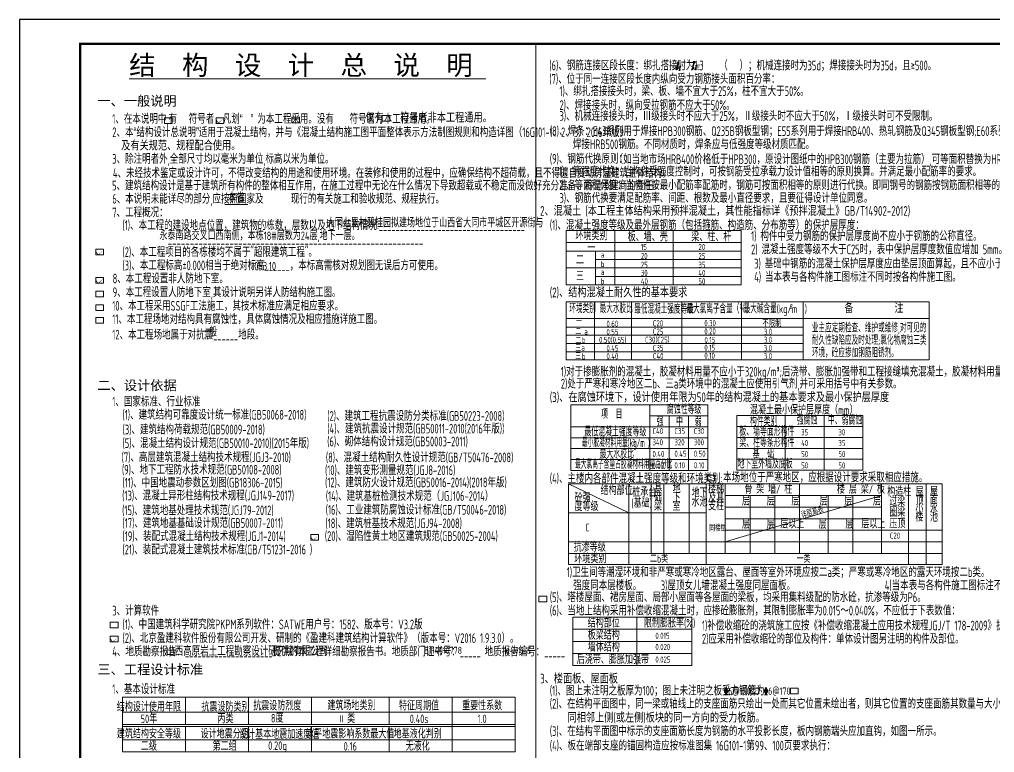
# Model space of a CAD drawing. Extents: x 5874492 to 7194610, y -939842 to -279257.
# Drawn here: x 5925904 to 5966118, y -570574 to -540340 of the extents above; entities that cross this region are included whole.
import ezdxf
from ezdxf.enums import TextEntityAlignment as Align

# ---------------------------------------------------------------- set-up
doc = ezdxf.new("R2010")
doc.units = 0
doc.header["$LTSCALE"] = 1000
doc.layers.add('S-通用-TAB', color=7, linetype='Continuous', lineweight=20)
doc.layers.add('S-通用-TEXT', color=7, linetype='Continuous', lineweight=20)
doc.layers.add('Y-云图图框', color=7, linetype='Continuous')
doc.styles.add('-黑体', font='', dxfattribs={"width": 0.8})
doc.styles.add('_YT_Name', font='', dxfattribs={"width": 0.8})
doc.styles.add('_YT_Sign_Text', font='ros.shx', dxfattribs={"width": 0.8, "bigfont": 'hztxt.shx'})
doc.styles.add('FS1', font='tssdeng2.shx', dxfattribs={"width": 0.8, "bigfont": 'tssdchn.shx'})
doc.styles.get("Standard").update_dxf_attribs({"font": 'gbenor.shx', "bigfont": 'gbcbig.shx'})
doc.styles.add('TSSD_NORM', font='tssdeng.shx', dxfattribs={"width": 0.7, "bigfont": 'tssdchn.shx'})
doc.styles.add('TSSD_Rein', font='tssdeng.shx', dxfattribs={"width": 0.7, "bigfont": 'hztxt.shx'})
doc.styles.get('-黑体').set_extended_font_data('SimHei')
doc.styles.get('_YT_Name').set_extended_font_data('SimHei')

# ---------------------------------------------------------------- blocks, each defined once
blk = doc.blocks.new('ECMCTK_A1_横_单行图名--0')
at = {"color": 4}
blk.add_lwpolyline([(0, 0), (841, 0), (841, 594), (0, 594)], close=True, dxfattribs=at)
at = {"const_width": 1}
blk.add_lwpolyline([(25, 10), (831, 10), (831, 584), (25, 584)], close=True, dxfattribs=at)
at = {"color": 80, "flags": 3}
for tag, height, p in [('YTHQINS', 3, (34.31, 585.5)), ('ECMCKEY', 3, (292.07, 288.23)), ('YTTQINS', 5.62, (848.03, 12.81)), ('YTFRAME', 3, (652.76, 5.84)), ('YTBARCODE_T1', 3, (749.78, 5.95))]:
    blk.add_attdef(tag, text='', height=height, dxfattribs=at).set_placement(p, align=Align.MIDDLE_CENTER)
for tag, height, style, width, p in [('审查批准号', 4, '_YT_Sign_Text', 0.8, (761.06, 43.81)), ('工程号', 4, '_YT_Sign_Text', 0.5, (804.08, 44.12)), ('设计单位', 6, '_YT_Name', 0.8, (623.75, 38.6)), ('证书编号', 4, '_YT_Sign_Text', 0.8, (708.87, 43.81)), ('建设单位', 4, '_YT_Sign_Text', 0.8, (734.96, 36.11)), ('阶段', 4, '_YT_Sign_Text', 0.8, (804.08, 35.81)), ('项目号', 4, '_YT_Sign_Text', 0.5, (822.08, 33.72)), ('项目名称', 4, '_YT_Sign_Text', 0.8, (734.96, 28.11)), ('专业', 4, '_YT_Sign_Text', 0.8, (804.08, 27.31)), ('图纸名称', 4.5, '_YT_Name', 0.8, (735.39, 15.06)), ('图纸编号', 4, '_YT_Sign_Text', 0.5, (803.93, 19.36)), ('出图比例', 4.2, '_YT_Sign_Text', 0.8, (681.82, 11.78)), ('日期', 4, '_YT_Sign_Text', 0.5, (803.88, 12.13)), ('版本号', 4, '_YT_Sign_Text', 0.8, (822.08, 13))]:
    blk.add_attdef(tag, text='', height=height, dxfattribs=dict(style=style, width=width)).set_placement(p, align=Align.CENTER)
at = {"style": '_YT_Sign_Text', "width": 0.8, "flags": 3}
for tag, p, height in [('[审定人]', (590.95, 27.81), 4.1), ('{审定人}', (605.87, 26.45), 6.24), ('[校对人]', (642.23, 27.82), 4.1), ('{校对人}', (658.35, 26.53), 6.24), ('[审核人]', (591.01, 19.76), 4.1), ('{审核人}', (606.98, 18.44), 6.24), ('[设计人]', (642.47, 20.21), 4.1), ('{设计人}', (658.48, 18.54), 6.24), ('[项目负责人]', (590.78, 12.01), 4.1), ('{项目负责人}', (608.28, 10.72), 6.24), ('[专业负责人]', (642.74, 11.77), 4.1), ('{专业负责人}', (658.58, 10.36), 6.24)]:
    blk.add_attdef(tag, p, '', height=height, dxfattribs=at)
at = {"color": 80, "flags": 3}
for tag, p in [('YTBZSIT', (25, 10)), ('EXT_TK_LEFT', (25, 10)), ('YTQRCODE', (551.04, 11.91))]:
    blk.add_attdef(tag, p, '', height=3, dxfattribs=at)
blk = doc.blocks.new('对号')
at = {"color": 1}
blk.add_lwpolyline([(13, 149, 31.2, 25.2, 0), (98, 20, 25.2, 0, 0), (346, 251, 0, 0, 0)], format="xyseb", dxfattribs=at)
blk = doc.blocks.new('L')
blk.add_hatch(color=256).paths.add_polyline_path([(729, 1457), (517, 1424), (520, 1401), (546, 1406), (559, 1406), (573, 1406), (589, 1401), (606, 1393), (610, 1377), (608, 1358), (402, 654), (396, 630), (402, 603), (409, 589), (425, 574), (450, 570), (481, 576), (511, 593), (538, 613), (563, 638), (581, 656), (600, 683), (620, 708), (604, 732), (591, 716), (579, 697), (563, 675), (542, 652), (524, 640), (509, 640), (499, 652), (499, 671), (503, 689)])
blk.add_lwpolyline([(517, 1424), (729, 1457), (503, 689), (499, 671), (499, 652), (509, 640), (524, 640), (542, 652), (563, 675), (579, 697), (591, 716), (604, 732), (620, 708), (600, 683), (581, 656), (563, 638), (538, 613), (511, 593), (481, 576), (450, 570), (425, 574), (409, 589), (402, 603), (396, 630), (402, 654), (608, 1358), (610, 1377), (606, 1393), (589, 1401), (573, 1406), (559, 1406), (546, 1406), (520, 1401), (517, 1424)])
blk = doc.blocks.new('Ll')
for p, xscale, yscale, zscale in [((-127, -153), 0.3200000000000001, 0.3200000000000001, 0.3200000000000001), ((29, -109), 0.192, 0.192, 0.192)]:
    blk.add_blockref('L', p, dxfattribs=dict(xscale=xscale, yscale=yscale, zscale=zscale))
blk = doc.blocks.new('LLE')
blk.add_blockref('Ll', (0, 29))
at = {"style": 'FS1', "width": 0.9}
blk.add_text('E', height=180, dxfattribs=at).set_placement((237, 36), align=Align.CENTER)

msp = doc.modelspace()

# ---------------------------------------------------------------- linework, layer by layer
at = {"layer": 'S-通用-TAB'}
for p, q in [((5947196.6, -541339.5), (5947196.6, -598539.5)), ((5947196.6, -541339.5), (5947196.6, -598457.5)), ((5948456.8, -549039.5), (5955669.1, -549039.5)), ((5955669.1, -549039.5), (5948456.8, -549039.5)), ((5948456.8, -549039.5), (5948456.8, -551289.5)), ((5950456.8, -551289.5), (5950456.8, -549039.5)), ((5952868.9, -551289.5), (5952868.9, -549039.5)), ((5955669.1, -551289.5), (5955669.1, -549039.5)), ((5948456.8, -549539.5), (5955669.1, -549539.5)), ((5948456.8, -549889.5), (5955669.1, -549889.5)), ((5949656.8, -551289.5), (5949656.8, -549889.5)), ((5949656.8, -550239.5), (5955669.1, -550239.5)), ((5948456.8, -550589.5), (5955669.1, -550589.5)), ((5948456.8, -551289.5), (5955669.1, -551289.5)), ((5949656.8, -550939.5), (5955669.1, -550939.5)), ((5948456.8, -551987.2), (5948456.8, -554380.9)), ((5948456.8, -551987.2), (5963425.2, -551987.2)), ((5949626.8, -551987.2), (5949626.8, -554380.9)), ((5951146.1, -551987.2), (5951146.1, -554380.9)), ((5953222.8, -551987.2), (5953222.8, -554380.9)), ((5955688.5, -551987.2), (5955688.5, -554380.9)), ((5958220.1, -551987.2), (5958220.1, -554380.9)), ((5963425.2, -551987.2), (5963425.2, -554380.9)), ((5948456.8, -552667.9), (5963425.2, -552667.9)), ((5948456.8, -553028.9), (5958220.1, -553028.9)), ((5948456.8, -553366.9), (5958220.1, -553366.9)), ((5948456.8, -553704.9), (5958220.1, -553704.9)), ((5948456.8, -553704.9), (5958220.1, -553704.9)), ((5948456.8, -554042.9), (5958220.1, -554042.9)), ((5948456.8, -554380.9), (5963425.2, -554380.9)), ((5948649.6, -556239.5), (5954298.2, -556239.5)), ((5948649.6, -558939.5), (5948649.6, -556239.5)), ((5951898.2, -556239.5), (5951898.2, -558939.5)), ((5954298.2, -556239.5), (5954298.2, -558939.5)), ((5951898.2, -556689.5), (5954298.2, -556689.5)), ((5952698.2, -556689.5), (5952698.2, -558939.5)), ((5953498.2, -556689.5), (5953498.2, -558939.5)), ((5955489.8, -556678.8), (5955489.8, -558928.8)), ((5955489.8, -556678.8), (5960689.8, -556678.8)), ((5957489.8, -556678.8), (5957489.8, -558928.8)), ((5959089.8, -556678.8), (5959089.8, -558928.8)), ((5960689.8, -556678.8), (5960689.8, -558928.8)), ((5948649.6, -557139.5), (5954298.2, -557139.5)), ((5955489.8, -557128.8), (5960689.8, -557128.8)), ((5948649.6, -557589.5), (5954298.2, -557589.5)), ((5948649.6, -558039.5), (5954298.2, -558039.5)), ((5948550.6, -559489.5), (5948550.6, -562817.5)), ((5948550.6, -559489.5), (5951036.9, -560689.5)), ((5948550.6, -559489.5), (5963959, -559489.5)), ((5951036.9, -559489.5), (5951036.9, -562817.5)), ((5951957.5, -559489.5), (5951957.5, -562369.5)), ((5952476.9, -559489.5), (5952476.9, -562369.5)), ((5953524.6, -559489.5), (5953524.6, -562369.5)), ((5954231.3, -559489.5), (5954231.3, -562817.5)), ((5955015.4, -559489.5), (5955015.4, -562369.5)), ((5958076.3, -559489.5), (5958076.3, -562369.5)), ((5961458.8, -559489.5), (5961458.8, -562369.5)), ((5962572.2, -559489.5), (5962572.2, -562817.5)), ((5963298.8, -559489.5), (5963298.8, -562817.5)), ((5963959, -559489.5), (5963959, -562817.5)), ((5955015.4, -559969.5), (5961458.8, -559969.5)), ((5956036.3, -559969.5), (5956036.3, -562369.5)), ((5957056.3, -559969.5), (5957056.3, -562369.5)), ((5959257.5, -559969.5), (5959257.5, -562369.5)), ((5959258, -559969.5), (5959258, -562369.5)), ((5960277.5, -559969.5), (5960277.5, -562369.5)), ((5955015.4, -560449.5), (5961458.8, -560449.5)), ((5948550.6, -560689.5), (5954231.3, -560689.5)), ((5955015.4, -560929.5), (5961458.8, -560929.5)), ((5955015.4, -561409.5), (5961458.8, -561409.5)), ((5961458.8, -561407.3), (5963959, -561407.3)), ((5948550.6, -561889.5), (5963959, -561889.5)), ((5948550.6, -562369.5), (5963959, -562369.5)), ((5948550.6, -562817.5), (5963959, -562817.5)), ((5948721.7, -564989.5), (5953629.8, -564989.5)), ((5948721.7, -566989.5), (5948721.7, -564989.5)), ((5951361.1, -564989.5), (5951361.1, -566989.5)), ((5953629.8, -566989.5), (5953629.8, -564989.5)), ((5948721.7, -565489.5), (5953629.8, -565489.5)), ((5948721.7, -565989.5), (5953629.8, -565989.5)), ((5948721.7, -566489.5), (5953629.8, -566489.5)), ((5948721.7, -566989.5), (5953629.8, -566989.5)), ((5930149.9, -568289.5), (5946349.9, -568289.5)), ((5930149.9, -570553.5), (5930149.9, -568289.5)), ((5932749.9, -569421.5), (5932749.9, -568289.5)), ((5935349.9, -569421.5), (5935349.9, -568289.5)), ((5937949.9, -569421.5), (5937949.9, -568289.5)), ((5941149.9, -569421.5), (5941149.9, -568289.5)), ((5943749.9, -570553.5), (5943749.9, -568289.5)), ((5946349.9, -570553.5), (5946349.9, -568289.5)), ((5930149.9, -568909.3), (5946349.9, -568909.3)), ((5930149.9, -569421.5), (5946349.9, -569421.5)), ((5930149.9, -569504), (5946349.9, -569504)), ((5932749.9, -570553.5), (5932749.9, -569504)), ((5935349.9, -570553.5), (5935349.9, -569504)), ((5937949.9, -570553.5), (5937949.9, -569504)), ((5941149.9, -570553.5), (5941149.9, -569504)), ((5930149.9, -570053.4), (5946349.9, -570053.4)), ((5946349.9, -570553.5), (5930149.9, -570553.5))]:
    msp.add_line(p, q, dxfattribs=at)
at = {"layer": 'S-通用-TEXT', "color": 7}
msp.add_line((5955489.8, -557578.8), (5960689.8, -557578.8), dxfattribs=at)
at = {"layer": 'S-通用-TEXT'}
for p, q in [((5955489.8, -558028.8), (5960689.8, -558028.8)), ((5948649.6, -558489.5), (5954298.2, -558489.5)), ((5955489.8, -558478.8), (5960689.8, -558478.8)), ((5948649.6, -558939.5), (5954298.2, -558939.5)), ((5955489.8, -558928.8), (5960689.8, -558928.8))]:
    msp.add_line(p, q, dxfattribs=at)
at = {"layer": 'S-通用-TEXT', "color": 1}
for points in [[(5931878.4, -544398.3), (5932203.3, -544398.3), (5932203.3, -544631.9), (5931878.4, -544631.9)], [(5934010, -544398.3), (5934334.9, -544398.3), (5934334.9, -544631.9), (5934010, -544631.9)], [(5937134.3, -544372.1), (5937459.2, -544372.1), (5937459.2, -544605.8), (5937134.3, -544605.8)], [(5940849.5, -544301.8), (5941174.4, -544301.8), (5941174.4, -544535.4), (5940849.5, -544535.4)], [(5929048.8, -549810.6), (5929373.7, -549810.6), (5929373.7, -550044.3), (5929048.8, -550044.3)], [(5929048.8, -550985.7), (5929373.7, -550985.7), (5929373.7, -551219.3), (5929048.8, -551219.3)], [(5929048.8, -551550.8), (5929373.7, -551550.8), (5929373.7, -551784.5), (5929048.8, -551784.5)], [(5929048.8, -552111), (5929373.7, -552111), (5929373.7, -552344.7), (5929048.8, -552344.7)], [(5929048.8, -552626.7), (5929373.7, -552626.7), (5929373.7, -552860.4), (5929048.8, -552860.4)], [(5954262.6, -559129.4), (5954587.5, -559129.4), (5954587.5, -559363.1), (5954262.6, -559363.1)], [(5937913.8, -561583.7), (5938238.7, -561583.7), (5938238.7, -561817.4), (5937913.8, -561817.4)], [(5947328.3, -564126.3), (5947653.2, -564126.3), (5947653.2, -564359.9), (5947328.3, -564359.9)], [(5929649.1, -565193.6), (5929974, -565193.6), (5929974, -565427.3), (5929649.1, -565427.3)], [(5929649.1, -565780.4), (5929974, -565780.4), (5929974, -566014.1), (5929649.1, -566014.1)], [(5956072.5, -567919.9), (5956397.4, -567919.9), (5956397.4, -568153.6), (5956072.5, -568153.6)], [(5957699.8, -567919.9), (5958024.7, -567919.9), (5958024.7, -568153.6), (5957699.8, -568153.6)]]:
    msp.add_lwpolyline(points, close=True, dxfattribs=at)
at = {"layer": 'S-通用-TEXT'}
msp.add_lwpolyline([(5934373.6, -547965.4), (5935317.1, -547965.4)], dxfattribs=at)
at = {"layer": 'S-通用-TEXT', "color": 4}
msp.add_lwpolyline([(5955015.4, -561889.5), (5961458.8, -559969.5)], dxfattribs=at)

# ---------------------------------------------------------------- block references
at = {"layer": 'S-通用-TEXT', "xscale": 1.1339999998454, "yscale": 1.1339999998454, "zscale": 1.1339999998454}
msp.add_blockref('Ll', (5952987.2, -542442.3), dxfattribs=at)
at = {"layer": 'S-通用-TEXT', "color": 7, "xscale": 1.1339999998454, "yscale": 1.1339999998454, "zscale": 1.1339999998454}
msp.add_blockref('LLE', (5953642.5, -542450.8), dxfattribs=at)
at = {"layer": 'S-通用-TEXT'}
for p in [(5934010, -544631.9), (5929048.8, -550075.6), (5929048.8, -551250.6), (5937913.8, -561848.6), (5929649.1, -566045.4), (5956083.3, -568153.6)]:
    msp.add_blockref('对号', p, dxfattribs=at)
at = {"layer": 'Y-云图图框', "xscale": 100, "yscale": 100, "zscale": 100}
msp.add_blockref('ECMCTK_A1_横_单行图名--0', (5925904, -599739.5), dxfattribs=at)

# ---------------------------------------------------------------- texts
at = {"layer": 'S-通用-TEXT', "ltscale": 99, "style": '-黑体'}
msp.add_text('%%u结  构  设  计  总  说  明 ', height=800, rotation=0, dxfattribs=at).set_placement((5937783.9, -542212.1), align=Align.MIDDLE)
at = {"layer": 'S-通用-TEXT', "ltscale": 99, "style": 'TSSD_Rein'}
for s, width, p in [('(6)、钢筋连接区段长度：绑扎搭接时为1.3   \x8e （\x8f   ）；机械连接时为35d；焊接接头时为35d，且≥500。', 0.65, (5947755.9, -542435.1)), ('(7)、位于同一连接区段长度内纵向受力钢筋接头面积百分率： ', 0.65, (5947755.9, -542991.2)), ('1)、绑扎搭接接头时，梁、板、墙不宜大于25%%%，柱不宜大于50%%%。', 0.65, (5948177.1, -543493.8)), ('2)、焊接接头时，纵向受拉钢筋不应大于50%%%。', 0.65, (5948177.1, -544069.7)), ('1、在本说明中,有   符号者，凡划“  ” 为本工程采用。没有    符号者为本工程通用。', 0.65, (5929731.4, -544639.5)), ('2、本“结构设计总说明”适用于混凝土结构，并与《混凝土结构施工图平面整体表示方法制图规则和构造详图（16G101-1、2、3）2016年版》    ', 0.65, (5929731.4, -545191)), ('及有关规范、规程配合使用。', 0.7, (5930100, -545739.5)), ('(9)、钢筋代换原则：', 0.65, (5947777.1, -546285.6)), ('1)、等强度代换：当构件受强度控制时，可按钢筋受拉承载力设计值相等的原则换算。并满足最小配筋率的要求。', 0.65, (5948149.6, -546810.3)), ('2)、等面积代换：当构件按最小配筋率配筋时，钢筋可按面积相等的原则进行代换。即同钢号的钢筋按钢筋面积相等的原则代换。', 0.65, (5948181, -547373.8)), ('3)、钢筋代换要满足配筋率、间距、根数及最小直径要求，且要征得设计单位同意。 ', 0.65, (5948177.1, -547902.1)), ('(1)、混凝土强度等级及最外层钢筋（包括箍筋、构造筋、分布筋等）的保护层厚度： ', 0.65, (5947777.1, -549015.6)), ('1) 构件中受力钢筋的保护层厚度尚不应小于钢筋的公称直径。', 0.65, (5956080.4, -549471.4)), ('(2)、本工程项目的各栋楼均不属于"超限建筑工程"。', 0.65, (5930149.9, -550131.8)), ('      __________________________________________________________', 0.7, (5930995.7, -549589.5)), ('2) 混凝土强度等级不大于C25时，表中保护层厚度数值应增加 5mm。', 0.65, (5956080.4, -550021.4)), ('    3) 基础中钢筋的混凝土保护层厚度应由垫层顶面算起，且不应小于40mm。', 0.65, (5955564.7, -550608.4)), ('    4) 当本表与各构件施工图标注不同时按各构件施工图。', 0.65, (5955564.7, -551158.4)), ('2)处于严寒和寒冷地区二b、三a类环境中的混凝土应使用引气剂,并可采用括号中有关参数。', 0.65, (5948230.5, -555560.3)), ('1、国家标准、行业标准', 0.65, (5929731.4, -556302.5)), ('(2)、建筑工程抗震设防分类标准(GB50223-2008)', 0.65, (5938598.3, -556892.7)), ('(3)、建筑结构荷载规范(GB50009-2018)', 0.65, (5930154.9, -557452.3)), ('(4)、建筑抗震设计规范(GB50011-2010(2016年版))', 0.65, (5938599.3, -557415.5)), ('(5)、混凝土结构设计规范(GB50010-2010)(2015年版) ', 0.65, (5930149.9, -558013.8)), ('(6)、砌体结构设计规范(GB50003-2011) ', 0.65, (5938595.3, -557947.1)), ('(7)、高层建筑混凝土结构技术规程(JGJ3-2010)', 0.65, (5930114.5, -558594.2)), ('(8)、混凝土结构耐久性设计规范(GB/T50476-2008) ', 0.65, (5938540.8, -558601.9)), ('(9)、地下工程防水技术规范(GB50108-2008)', 0.65, (5930128.4, -559110.2)), ('(10)、建筑变形测量规范(JGJ8-2016)   ', 0.65, (5938504.7, -559131.4)), ('(12)、建筑防火设计规范(GB50016-2014)(2018年版)', 0.65, (5938507.4, -559632.2)), ('(13)、混凝土异形柱结构技术规程(JGJ149-2017) ', 0.65, (5930139.7, -560175.2)), ('(14)、建筑基桩检测技术规范（JGJ106-2014）', 0.65, (5938538.2, -560193.1)), ('(15)、建筑地基处理技术规范(JGJ79-2012) ', 0.65, (5930137.4, -560784.1)), ('(17)、建筑地基基础设计规范(GB50007-2011) ', 0.65, (5930149.9, -561308.5)), ('(18)、建筑桩基技术规范(JGJ94-2008)', 0.65, (5938520.2, -561320.2)), ('(19)、装配式混凝土结构技术规程(JGJ1-2014)', 0.65, (5930149.9, -561852.9)), ('(20)、湿陷性黄土地区建筑规范(GB50025-2004)   ', 0.65, (5938497.5, -561846.8)), ('(21)、装配式混凝土建筑技术标准(GB/T51231-2016 )', 0.65, (5930149.9, -562402.9)), ('强度同本层楼板。     3)屋顶女儿墙混凝土强度同屋面板。                       4)当本表与各构件施工图标注不同时按各构件施工图。', 0.65, (5948741.9, -563879.3)), ('(5)、塔楼屋面、裙房屋面、局部小屋面等各屋面的梁板，均采用集料级配的防水砼，抗渗等级为P6。', 0.65, (5947777.1, -564370.1)), ('3、计算软件', 0.65, (5929731.4, -564923.9)), ('(1)、中国建筑科学研究院PKPM系列软件：SATWE用户号：1582、版本号：V3.2版', 0.65, (5930149.9, -565490.2)), ('1)补偿收缩砼的浇筑施工应按《补偿收缩混凝土应用技术规程JGJ/T 178-2009》执行。', 0.65, (5954051.9, -565536.6)), ('(2)、北京盈建科软件股份有限公司开发、研制的《盈建科建筑结构计算软件》（版本号：V2016 1.9.3.0）。', 0.65, (5930154.1, -566053.5)), ('2)应采用补偿收缩砼的部位及构件：单体设计图另注明的构件及部位。', 0.65, (5954051.9, -566086.6)), ('4、地质勘察报告：_____________________提供的本工程详细勘察报告书。地质部门证书号：_____ 地质报告编号：_____', 0.65, (5929731.4, -566608.4)), ('1、基本设计标准', 0.65, (5929731.4, -568163.1)), ('(1)、图上未注明之板厚为100；图上未注明之板受力钢筋为', 0.65, (5947777.1, -568223)), ('      同相邻上侧(或左侧)板块的同一方向的受力板筋。', 0.7, (5947488.7, -569338.4)), ('(3)、在结构平面图中标示的支座面筋长度为钢筋的水平投影长度，板内钢筋端头应加直钩，如图一所示。', 0.65, (5947777.1, -569893.6)), ('(4)、板在端部支座的锚固构造应按标准图集 16G101-1第99、100页要求执行：', 0.65, (5947777.1, -570489.5))]:
    msp.add_text(s, height=400, rotation=0, dxfattribs=dict(at, width=width)).set_placement(p)
at = {"layer": 'S-通用-TEXT', "ltscale": 99, "style": '-黑体'}
for s, p in [('一、一般说明', (5929116, -543897.8)), ('二、设计依据', (5929116, -555628.6)), ('三、工程设计标准', (5929116, -567347.2))]:
    msp.add_text(s, height=400, rotation=0, dxfattribs=at).set_placement(p)
at = {"layer": 'S-通用-TEXT', "ltscale": 99, "style": 'TSSD_Rein', "width": 0.65}
msp.add_text('3)、机械连接接头时，Ⅲ级接头时不应大于25%%%，Ⅱ级接头时不应大于50%%%，Ⅰ级接头时可不受限制。', height=400, rotation=0, dxfattribs=at).set_placement((5948177.1, -544639.5), align=Align.BOTTOM_LEFT)
at = {"layer": 'S-通用-TEXT', "style": 'TSSD_Rein'}
for s, height, width, p in [('仅有    符号者非本工程通用。', 400, 0.7, (5940168.1, -544587.7)), ('3、除注明者外,全部尺寸均以毫米为单位,标高以米为单位。', 400, 0.65, (5929731.4, -546289.5)), ('4、未经技术鉴定或设计许可，不得改变结构的用途和使用环境。在装修和使用的过程中，应确保结构不超荷载，且不得擅自变动房屋建筑主体结构。', 400, 0.65, (5929756.4, -546870.9)), ('5、建筑结构设计是基于建筑所有构件的整体相互作用，在施工过程中无论在什么情况下导致超载或不稳定而没做好充分准备，将是承建商的责任。 ', 400, 0.65, (5929722.7, -547389.5)), ('6、本说明未能详尽的部分,应按照国家及       现行的有关施工和验收规范、规程执行。', 400, 0.65, (5929731.4, -547934.8)), ('7、工程概况：', 400, 0.65, (5929731.4, -548498.1)), ('2、混凝土 (本工程主体结构采用预拌混凝土，其性能指标详《预拌混凝土》GB/T14902-2012)', 400, 0.7, (5947377.1, -548435.1)), ('(1)、本工程的建设地点位置，建筑物的栋数，层数以及地下结构情况:___________________________________', 400, 0.65, (5930149.9, -549026)), ('环境类别', 350, 0.7, (5948832.6, -549438.4)), ('板、墙、壳', 350, 0.7, (5950991.7, -549488.1)), ('梁、柱、杆', 350, 0.7, (5953611.9, -549488.1)), ('一', 350, 0.7, (5949326, -549942.2)), ('二', 350, 0.7, (5948856.8, -550437.6)), ('(3)、本工程标高%%P0.000相当于绝对标高______，本标高需核对规划图无误后方可使用。', 400, 0.65, (5930149.9, -550681.8)), ('8、本工程设置非人防地下室。', 400, 0.65, (5929746.1, -551225)), ('三', 350, 0.7, (5948856.8, -551105.4)), ('9、本工程设置人防地下室,其设计说明另详人防结构施工图。', 400, 0.65, (5929746.1, -551789.9)), ('(2)、结构混凝土耐久性的基本要求', 400, 0.7, (5947777.1, -551796.8)), ('结构部位', 350, 0.7, (5949870.2, -559948.6)), ('桩承台', 350, 0.7, (5951174.3, -560024.5)), ('基', 350, 0.7, (5952079.8, -559871)), ('地', 350, 0.7, (5952846.7, -559871)), ('地下', 350, 0.7, (5953621.3, -560047.5)), ('楼梯', 350, 0.7, (5954304.1, -559885.7)), ('骨 架 墙/ 柱', 350, 0.7, (5955799, -559895)), ('楼 层 梁/ 板', 350, 0.7, (5959621.1, -559895)), ('构造柱', 350, 0.7, (5961693.5, -560004.7)), ('屋', 350, 0.7, (5962865.2, -560018.4)), ('屋', 350, 0.7, (5963454.9, -560000.7)), ('砼强', 350, 0.7, (5948803.5, -560264.3)), ('(基础)', 350, 0.7, (5951141.3, -560476.1)), ('础', 350, 0.7, (5952070.9, -560227.7)), ('下', 350, 0.7, (5952837.8, -560245.2)), ('水池', 350, 0.7, (5953622.6, -560424.8)), ('及其', 350, 0.7, (5954304.1, -560244.2)), ('层', 350, 0.7, (5955702.5, -560380.6)), ('层', 350, 0.7, (5956722.5, -560380.6)), ('层', 350, 0.7, (5957742.5, -560380.6)), ('层', 350, 0.7, (5958905.5, -560380.6)), ('层', 350, 0.7, (5959925.5, -560380.6)), ('层', 350, 0.7, (5961106.7, -560380.6)), ('过梁', 350, 0.7, (5961778.6, -560402.9)), ('顶', 350, 0.7, (5962865.2, -560368.4)), ('面', 350, 0.7, (5963454.9, -560350.7)), ('度等级', 350, 0.7, (5948795.5, -560612.9)), ('梁  ', 350, 0.7, (5952070.9, -560595.7)), ('室', 350, 0.7, (5952837.8, -560595.7)), ('支柱', 350, 0.7, (5954304.1, -560585.9)), ('圈梁', 350, 0.7, (5961778.6, -560842.2)), ('小', 350, 0.7, (5962855.8, -560700.7)), ('水', 350, 0.7, (5963454.9, -560709.5)), ('层', 350, 0.7, (5955702.5, -561340.6)), ('层', 350, 0.7, (5956722.5, -561340.6)), ('层以上', 350, 0.7, (5957286.6, -561324.8)), ('层', 350, 0.7, (5958861, -561342.6)), ('层', 350, 0.7, (5959963.1, -561340.6)), ('层以上', 350, 0.7, (5960627.7, -561324.8)), ('压顶', 350, 0.7, (5961778.6, -561316.9)), ('楼', 350, 0.7, (5962855.8, -561041.8)), ('池', 350, 0.7, (5963454.9, -561050.7)), ('C', 320, 0.7, (5949240.6, -561452.2)), ('抗渗等级', 350, 0.7, (5948762.7, -562287.4)), ('环境类别', 350, 0.7, (5948788.4, -562762.7)), ('结构部位', 350, 0.7, (5949340.9, -565418.7)), ('限制膨胀率(%%%)', 350, 0.7, (5951657.6, -565418.7)), ('板梁结构', 350, 0.7, (5949340.9, -565918.3)), ('0.015', 250, 0.7, (5952131, -565883.8)), ('墙体结构', 350, 0.7, (5949340.9, -566405.8)), ('0.020', 250, 0.7, (5952131, -566345.6)), ('后浇带、膨胀加强带', 350, 0.7, (5948889.6, -566917.6)), ('0.025', 250, 0.7, (5952131, -566864.4)), ('3、楼面板、屋面板 ', 400, 0.7, (5947377.2, -567727.3)), ('(2)、在结构平面图中，同一梁或轴线上的支座面筋只绘出一处而其它位置未绘出者，则其它位置的支座面筋其数量与大小按绘出处钢筋放置；或者', 400, 0.65, (5947777.1, -568761.4))]:
    msp.add_text(s, height=height, rotation=0, dxfattribs=dict(at, width=width)).set_placement(p)
at = {"layer": 'S-通用-TEXT', "color": 6, "ltscale": 99, "style": 'TSSD_Rein', "width": 0.65}
for s, p in [('(8)、焊条：E43系列用于焊接HPB300钢筋、Q235B钢板型钢；E55系列用于焊接HRB400、热轧钢筋及Q345钢板型钢;E60系列用于', (5947777.1, -545142.8)), ('焊接HRB500钢筋。不同材质时，焊条应与低强度等级材质匹配。', (5948728.8, -545686.7)), ('(1)、建筑结构可靠度设计统一标准(GB50068-2018)', (5930149.9, -556843.3)), ('(16)、工业建筑防腐蚀设计标准(GB/T50046-2018)', (5938533.4, -560763.6)), ('1)卫生间等潮湿环境和非严寒或寒冷地区露台、屋面等室外环境应按二a类；严寒或寒冷地区的露天环境按二b类。   2)楼梯混凝土(含楼梯短柱)', (5948475.8, -563335.4)), ('(6)、当地上结构采用补偿收缩混凝土时，应掺砼膨胀剂，其限制膨胀率为0.015～0.040%%%，不应低于下表数值：', (5947777.1, -564920.1))]:
    msp.add_text(s, height=400, rotation=0, dxfattribs=at).set_placement(p)
at = {"layer": 'S-通用-TEXT', "color": 2, "ltscale": 99, "style": 'TSSD_Rein', "width": 0.65}
for s, p in [('（如当地市场HRB400价格低于HPB300，原设计图纸中的HPB300钢筋（主要为拉筋）,可等面积替换为HRB400。）', (5950449.1, -546303.2)), ('1)对于掺膨胀剂的混凝土，胶凝材料用量不应小于320kg/m\x8c3\x8d;后浇带、膨胀加强带和工程接缝填充混凝土，胶凝材料用量不应小于350kg/m\x8c3\x8d。', (5948230.5, -555066)), ('(11)、中国地震动参数区划图(GB18306-2015)', (5930149.9, -559644.7))]:
    msp.add_text(s, height=400, rotation=0, dxfattribs=at).set_placement(p)
at = {"layer": 'S-通用-TEXT', "color": 4, "ltscale": 99, "style": 'TSSD_Rein', "width": 0.65}
for s, p in [('本省', (5934487.8, -547891.9)), ('(4)、主楼内各部件混凝土强度等级和环境类别:', (5947777.1, -559466)), ('山西高原岩土工程勘察设计研究院有限公司', (5931951.1, -566589.9))]:
    msp.add_text(s, height=400, rotation=0, dxfattribs=at).set_placement(p)
at = {"layer": 'S-通用-TEXT', "color": 4, "ltscale": 800, "style": 'TSSD_Rein', "width": 0.7}
for s, p in [('大同七里村碧桂园拟建场地位于山西省大同市平城区开源街与', (5938580.5, -548910.5)), ('永泰南路交叉口西南侧，本栋18#层数为24层,地下一层。', (5931676.5, -549435.5)), ('1053.10', (5935464.1, -550688.2)), ('一般', (5933390.5, -553415))]:
    msp.add_text(s, height=350, rotation=0, dxfattribs=at).set_placement(p)
at = {"layer": 'S-通用-TEXT', "color": 4, "style": 'TSSD_Rein'}
for s, height, rotation, width, p in [('15', 250, 0, 0.7, (5951532.4, -549848.3)), ('20', 250, 0, 0.7, (5953905.3, -549848.3)), ('a', 250, 0, 0.7, (5949881.2, -550170.3)), ('20', 250, 0, 0.7, (5951532.4, -550219.5)), ('25', 250, 0, 0.7, (5953905.3, -550219.5)), ('b', 250, 0, 0.7, (5949881.2, -550550.9)), ('25', 250, 0, 0.7, (5951532.4, -550579.4)), ('35', 250, 0, 0.7, (5953905.3, -550579.4)), ('a', 250, 0, 0.7, (5949881.2, -550873.6)), ('30', 250, 0, 0.7, (5951532.4, -550916.5)), ('40', 250, 0, 0.7, (5953905.3, -550916.5)), ('b', 250, 0, 0.7, (5949881.2, -551258.4)), ('40', 250, 0, 0.7, (5951532.4, -551264.9)), ('50', 250, 0, 0.7, (5953905.3, -551264.9)), ('详层高表', 250, 16.59301, 0.7, (5958188.6, -560925)), ('同楼层', 250, 0, 0.7, (5954354, -561444.7)), ('C20', 250, 0, 0.7, (5961804.1, -561752.7)), ('二b类 ', 300, 0, 0.7, (5951913.1, -562739.4)), ('一类', 300, 0, 0.7, (5957959.1, -562739.4)), ('B114010778', 290.95, 0, 0.7, (5942591.3, -566506)), ('kc-2019-15', 290.95, 0, 0.5, (5945906.3, -566510.1))]:
    msp.add_text(s, height=height, rotation=rotation, dxfattribs=dict(at, width=width)).set_placement(p)
at = {"layer": 'S-通用-TEXT', "color": 6, "style": 'TSSD_Rein'}
for s, width, p in [('10、本工程采用SSGF工法施工，其技术标准应满足相应要求。', 0.65, (5929731.4, -552350.1)), ('11、本工程场地对结构具有腐蚀性，具体腐蚀情况及相应措施详施工图。', 0.65, (5929731.4, -552900.1)), ('12、本工程场地属于对抗震______地段。', 0.65, (5929731.4, -553537.9)), ('(3)、在腐蚀环境下，设计使用年限为50年的结构混凝土的基本要求及最小保护层厚度', 0.7, (5947777.1, -556121.1)), ('    本场地位于严寒地区，应根据设计要求采取相应措施。', 0.65, (5954280.8, -559426.4))]:
    msp.add_text(s, height=400, rotation=0, dxfattribs=dict(at, width=width)).set_placement(p)
at = {"layer": 'S-通用-TEXT', "style": 'TSSD_NORM'}
for s, width, p in [('环境类别', 0.6, (5948580.3, -552441.4)), ('最大水胶比', 0.6, (5949832.1, -552442.4)), ('最低混凝土强度等级', 0.6, (5951258.4, -552468.8)), ('最大氯离子含量（％）', 0.6, (5953411.9, -552459.1)), ('最大碱含量(kg/m  )', 0.6, (5955771.1, -552452.4)), ('备          注', 0.8, (5959932.4, -552442.4)), ('业主应定期检查、维护或维修,对可见的', 0.6, (5958585.5, -553242.8)), ('耐久性缺陷应及时处理;氯化物腐蚀三类', 0.6, (5958585.5, -553754.5)), ('环境，砼应掺加钢筋阻锈剂。', 0.6, (5958585.5, -554267.6))]:
    msp.add_text(s, height=350, dxfattribs=dict(at, width=width)).set_placement(p)
at = {"layer": 'S-通用-TEXT', "color": 7, "style": 'TSSD_NORM', "oblique": 10, "width": 0.670209}
msp.add_text('3', height=200, dxfattribs=at).set_placement((5957664.2, -552277.5))
at = {"layer": 'S-通用-TEXT', "color": 7, "style": 'TSSD_Rein'}
for s, height, width, p in [('一', 250, 0.7, (5948860, -552911.7)), ('0.60', 250, 0.7, (5950113.3, -553011.9)), ('C20', 250, 0.7, (5952029.7, -552996.4)), ('0.30', 250, 0.7, (5954149, -552989.3)), ('不限制', 280, 0.7, (5956544, -553014.2)), ('二 a', 250, 0.7, (5948835.3, -553341.1)), ('0.55', 250, 0.7, (5950113.3, -553350.6)), ('C25', 250, 0.7, (5952029.7, -553335.1)), ('0.20', 250, 0.7, (5954149, -553328)), ('3.0', 250, 0.7, (5956606, -553345)), ('二 ', 250, 0.7, (5948835.3, -553712.3)), ('b', 250, 0.7, (5949090.6, -553683.6)), ('0.50(0.55)', 250, 0.7, (5949807.9, -553680)), ('C30(C25)', 250, 0.7, (5951705.2, -553673.5)), ('0.15', 250, 0.7, (5954155.1, -553681.6)), ('3.0', 250, 0.7, (5956606, -553674.3)), ('三', 250, 0.7, (5948826.5, -554021)), ('三', 250, 0.7, (5948826.5, -554359)), ('a', 250, 0.7, (5949079.5, -554002.4)), ('b', 250, 0.7, (5949099, -554359.6)), ('0.45', 250, 0.7, (5950113.3, -554026.6)), ('0.40', 250, 0.7, (5950113.3, -554356)), ('C35', 250, 0.7, (5952029.7, -554011.1)), ('C40', 250, 0.7, (5952029.7, -554349.5)), ('0.15', 250, 0.7, (5954149, -554004)), ('0.10', 250, 0.7, (5954149, -554333.3)), ('3.0', 250, 0.7, (5956606, -554021)), ('3.0', 250, 0.7, (5956606, -554350.3)), ('项  目', 350, 0.6, (5949896.7, -556804.1)), ('腐蚀性等级', 350, 0.6, (5952608.7, -556606.7)), ('混凝土最小保护层厚度（mm）', 350, 0.7, (5956030.3, -556626.6)), ('强', 350, 0.6, (5952180.8, -557103.4)), ('中', 350, 0.6, (5952987.5, -557112.3)), ('弱', 350, 0.6, (5953756.1, -557112.3)), ('构件类别', 350, 0.6, (5956030.3, -557100.9)), ('强腐蚀', 350, 0.6, (5957959.6, -557050.9)), ('中、弱腐蚀', 350, 0.6, (5959249.3, -557050.9)), ('最低混凝土强度等级', 350, 0.6, (5949205.9, -557529)), ('板、墙等面形构件', 350, 0.6, (5955596.7, -557508.8)), ('最小胶凝材料用量(kg/m )', 350, 0.5, (5949103.4, -557975.8)), ('3', 250, 0.7, (5951172.1, -557908.9)), ('梁、柱等条形构件', 350, 0.6, (5955596.7, -557973.6)), ('最大水胶比', 350, 0.6, (5949829.8, -558439)), ('基  础', 350, 0.6, (5956146.5, -558435.8)), ('最大氯离子含量占胶凝材料用量百分比', 350, 0.5, (5948817.5, -558867.6)), ('地下室外墙及底板', 350, 0.6, (5955522.2, -558856.8))]:
    msp.add_text(s, height=height, dxfattribs=dict(at, width=width)).set_placement(p)
at = {"layer": 'S-通用-TEXT', "color": 2, "style": 'TSSD_Rein', "width": 0.7}
for s, p in [('C40', (5952013.1, -557441.4)), ('C35', (5952917.2, -557441.4)), ('C30', (5953717.2, -557441.4)), ('35', (5958144.3, -557492.7)), ('30', (5959680.2, -557492.7)), ('340', (5952013.1, -557903)), ('320', (5952917.2, -557903)), ('300', (5953717.2, -557903)), ('40', (5958144.3, -557933.6)), ('35', (5959678.9, -557937.2)), ('0.40', (5952013.1, -558386.8)), ('0.45', (5952917.2, -558375.6)), ('0.50', (5953717.2, -558375.6)), ('50', (5958144.3, -558389.9)), ('50', (5959678.9, -558389.9)), ('0.08', (5952013.1, -558877.2)), ('0.10', (5952917.2, -558850.3)), ('0.10', (5953717.2, -558850.3)), ('50', (5958144.3, -558857.6)), ('50', (5959678.9, -558857.6))]:
    msp.add_text(s, height=250, rotation=0, dxfattribs=at).set_placement(p)
at = {"layer": 'S-通用-TEXT', "color": 4, "style": 'TSSD_Rein', "width": 0.7}
for s, p in [('\x846@150', (5954952.5, -568192.8)), ('\x846@170', (5956603.1, -568192.8))]:
    msp.add_text(s, height=300, dxfattribs=at).set_placement(p)
at = {"layer": 'S-通用-TEXT', "style": 'TSSD_Rein', "width": 0.7}
for s, p in [('结构设计使用年限', (5931242.1, -568876.4)), ('抗震设防类别', (5934398.8, -568876.4)), ('抗震设防烈度', (5936534.4, -568830.4)), ('建筑场地类别', (5939595.6, -568821.3)), ('特征周期值', (5942385.9, -568826.3)), ('重要性系数', (5944985.9, -568826.3)), ('建筑结构安全等级', (5931242.1, -569990)), ('设计地震分组', (5934365.5, -569990)), ('设计基本地震加速度值', (5936615.4, -570008.4)), ('水平地震影响系数最大值', (5939546.6, -569990)), ('地基液化判别', (5942329.1, -569990))]:
    msp.add_text(s, height=350, rotation=0, dxfattribs=at).set_placement(p, align=Align.CENTER)
at = {"layer": 'S-通用-TEXT', "color": 4, "style": 'TSSD_Rein', "width": 0.7}
for s, p in [('50年', (5931242.1, -569362.4)), ('丙类', (5934398.8, -569362.4)), ('8度', (5936534.4, -569334.8)), ('类', (5939581.8, -569362.4)), ('0.40s', (5942385.9, -569362.4)), ('1.0', (5944985.9, -569362.4)), ('二级', (5931242.1, -570494.4)), ('第二组', (5934365.5, -570494.4)), ('0.20g', (5936545.1, -570467.3)), ('0.16', (5939546.6, -570494.4)), ('无液化', (5942329.1, -570494.4))]:
    msp.add_text(s, height=350, dxfattribs=at).set_placement(p, align=Align.CENTER)
at = {"layer": 'S-通用-TEXT', "color": 2, "ltscale": 800, "style": 'TSSD_Rein', "width": 0.7}
for p in [(5939110.1, -569328.2), (5939183.3, -569328.2)]:
    msp.add_text('I', height=288, dxfattribs=at).set_placement(p)

doc.saveas('drawing.dxf')
